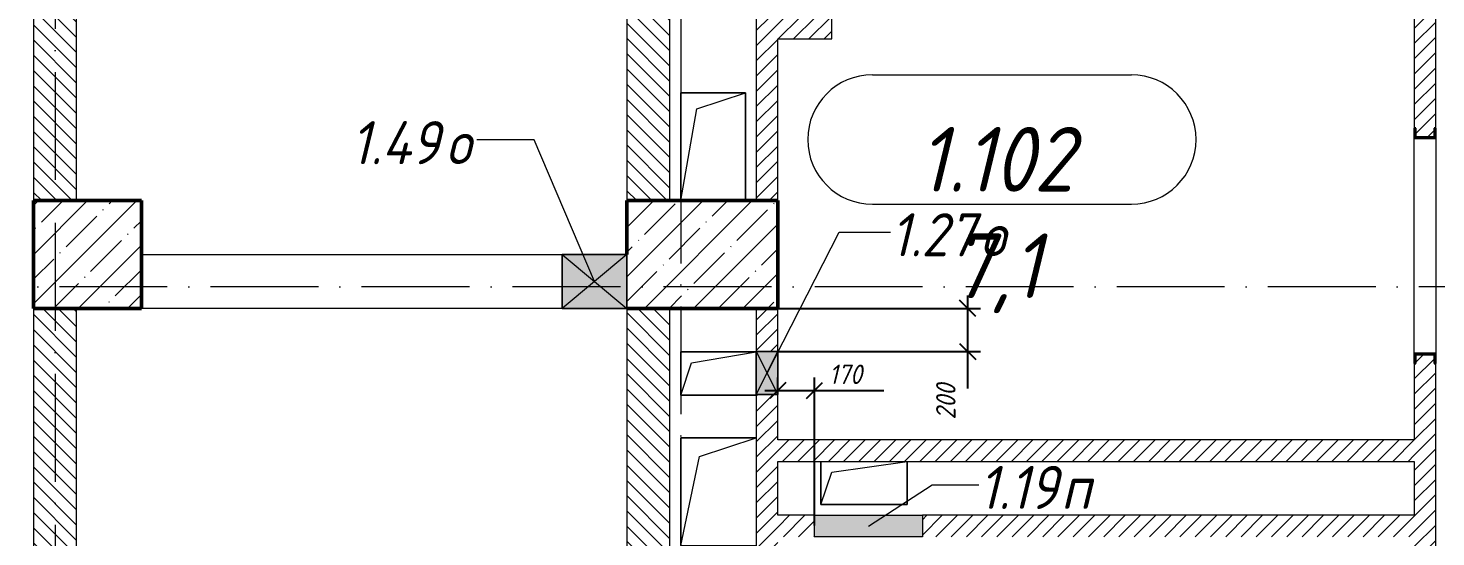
# Model space of a CAD drawing. Header units: millimetres. Extents: x -12989 to 629078, y -109036 to 555275.
# Drawn here: x 587739 to 594263, y 334713 to 337073 of the extents above; entities that cross this region are included whole.
import ezdxf

# ---------------------------------------------------------------- set-up
doc = ezdxf.new("R2010")
doc.units = ezdxf.units.MM
doc.linetypes.add('50_200_ШТРИХ_1Т_ш5_п1_п1_', pattern=[700, 500, -100, 0, -100])
for name, color, linetype, lineweight in [('A-____-____-DIMS', 7, 'Continuous', 9), ('A-DETL-GENF-OTLN', 7, 'Continuous', 9), ('A-FLOR-____-OTLN', 7, 'Continuous', 9), ('A-GENM-____-MCUT', 7, 'Continuous', 25), ('A-GENM-____-OTLN', 7, 'Continuous', 9), ('A-GENM-____-OTLN-1', 7, 'Continuous', 25), ('A-GLAZ-____-IDEN', 7, 'Continuous', 9), ('A-GLAZ-____-OTLN', 7, 'Continuous', 9), ('A-WALL-____-MCUT', 7, 'Continuous', 13), ('A-WALL-____-PATT-1', 7, 'Continuous', 9), ('A-WALL-FNSH-MCUT-1', 7, 'Continuous', 9), ('I-WALL-____-OTLN', 7, 'Continuous', 9), ('S-COLS-____-MCUT', 7, 'Continuous', 50), ('S-COLS-____-OTLN', 7, 'Continuous', 9), ('S-GRID-____-OTLN-1', 7, '50_200_ШТРИХ_1Т_ш5_п1_п1_', 9)]:
    doc.layers.add(name, color=color, linetype=linetype, lineweight=lineweight)
doc.layers.add('A-AREA-IDEN-1', color=7, linetype='Continuous', lineweight=9, true_color=0xaaaaaa)
doc.styles.add('ISOCPEUR_I', font='isocpeui.ttf', dxfattribs={"width": 0.9, "height": 2.5})
doc.styles.add('ISOCPEUR_I_11', font='isocpeui.ttf', dxfattribs={"width": 0.9, "height": 200})
doc.styles.add('ISOCPEUR_I_7', font='isocpeui.ttf', dxfattribs={"width": 0.9, "height": 90})
doc.dimstyles.new('ISO-1_8_0_9К_СРЕДНИЙ_Кладочные_1', dxfattribs={"dimscale": 304.8, "dimtxt": 89.638306, "dimasz": 0.246063, "dimexe": 0.19685, "dimexo": 0, "dimgap": 0, "dimtad": 1, "dimdec": 3, "dimrnd": 0.001, "dimdsep": 46, "dimtxsty": 'ISOCPEUR_I_7', "dimblk1": 'OBLIQUE', "dimblk2": 'OBLIQUE', "dimsah": 1, "dimcen": 0.09, "dimdle": 0.19685, "dimazin": 0, "dimtfac": 1, "dimtdec": 4, "dimtix": 1, "dimtmove": 0, "dimatfit": 3, "dimfxl": 1, "dimtvp": 1, "dimtolj": 1, "dimtzin": 0, "dimarcsym": 2})
pattern_1 = [(45, (513013.31, 265891.49), (-35.35534, 35.35534), [])]
pattern_2 = [(135, (513013.31, 265891.49), (-35.35534, -35.35534), [])]

# ---------------------------------------------------------------- blocks, each defined once
blk = doc.blocks.new('BSC_Колонна _Прямоугольная - 500х500-V116-АР1_План отверстий 1 этажа в осях 1-64_Ю-ЯЯ')
at = {"layer": 'S-COLS-____-OTLN'}
h = blk.add_hatch(dxfattribs=at)
h.set_pattern_fill('FP_127', color=256, style=0, pattern_type=2)
h.set_pattern_definition([(45, (-75000, -70131.04), (-114.04925, 114.04925), []), (45, (-74885.95, -70131.04), (-114.04925, 114.04925), [201.613, -40.323, 3.353, -36.97])])
h.paths.add_polyline_path([(-250, -250), (250, -250), (250, 250), (-250, 250), (-250, 8.7)], flags=0)
at = {"layer": 'S-COLS-____-MCUT'}
for p, q in [((250, 250), (-250, 250)), ((-250, 250), (-250, -250)), ((250, -250), (250, 250)), ((-250, -250), (250, -250))]:
    blk.add_line(p, q, dxfattribs=at)
blk = doc.blocks.new('BSC_Колонна _Прямоугольная - 500х700-V154-АР1_План отверстий 1 этажа в осях 1-64_Ю-ЯЯ')
at = {"layer": 'S-COLS-____-OTLN'}
h = blk.add_hatch(dxfattribs=at)
h.set_pattern_fill('FP_166', color=256, style=0, pattern_type=2)
h.set_pattern_definition([(315, (-70131.04, 77850), (114.04925, 114.04925), []), (315, (-70131.04, 77735.95), (114.04925, 114.04925), [201.613, -40.323, 3.353, -36.97])])
h.paths.add_polyline_path([(-250, -350), (250, -350), (250, 350), (-250, 350), (-250, 95.4)], flags=0)
at = {"layer": 'S-COLS-____-MCUT'}
for p, q in [((-250, 350), (-250, -350)), ((250, 350), (0, 350)), ((250, -350), (250, 350)), ((-250, -350), (250, -350))]:
    blk.add_line(p, q, dxfattribs=at)
blk = doc.blocks.new('154_Стойка_СКБ_Швеллер - СМ-2230_100-28218823-АР1_План отверстий 1 этажа в осях 1-64_Ю-ЯЯ')
at = {"layer": 'A-GENM-____-MCUT'}
for p, q in [((171, 50), (125, 50)), ((125, 50), (125, -50)), ((129.5, 42.4), (171, 42.4)), ((129.5, -42.4), (129.5, 42.4)), ((171, 42.4), (171, 50)), ((125, -50), (171, -50)), ((171, -42.4), (129.5, -42.4)), ((171, -50), (171, -42.4))]:
    blk.add_line(p, q, dxfattribs=at)
blk = doc.blocks.new('AR_Отверстие Ниша - Лючок-32403071-АР1_План отверстий 1 этажа в осях 1-64_Ю-ЯЯ')
at = {"layer": 'A-GLAZ-____-OTLN'}
blk.add_hatch(color=256, dxfattribs=at).paths.add_polyline_path([(250, 50), (-250, 50), (-250, -50), (250, -50)], flags=0)
for p, q in [((-250, 50), (250, 50)), ((-250, -50), (-250, 50)), ((250, 50), (250, -50)), ((250, -50), (-250, -50))]:
    blk.add_line(p, q, dxfattribs=at)
blk = doc.blocks.new('AR_Отверстие прямоугольное _в плите_ - AR_Отверстие прямоугольное _в плите_-30459223-АР1_План отверстий 1 этажа в осях 1-64_Ю-ЯЯ')
at = {"layer": 'A-GENM-____-OTLN'}
for p, q in [((-200, 100), (-200, -100)), ((-150, 50), (200, 100)), ((200, -100), (200, 100)), ((-200, -100), (-150, 50)), ((-200, -100), (200, -100))]:
    blk.add_line(p, q, dxfattribs=at)
blk = doc.blocks.new('AR_Отверстие прямоугольное _в плите_ - AR_Отверстие прямоугольное _в плите_-V235-АР1_План отверстий 1 этажа в осях 1-64_Ю-ЯЯ')
at = {"layer": 'A-GENM-____-OTLN'}
for p, q in [((175, 250), (-175, 250)), ((-175, 250), (-175, -250)), ((-87.5, 162.5), (175, 250)), ((-175, -250), (-87.5, 162.5)), ((-175, -250), (175, -250))]:
    blk.add_line(p, q, dxfattribs=at)
blk = doc.blocks.new('AR_Отверстие прямоугольное _в плите_ - AR_Отверстие прямоугольное _в плите_-V238-АР1_План отверстий 1 этажа в осях 1-64_Ю-ЯЯ')
at = {"layer": 'A-GENM-____-OTLN'}
for p, q in [((150, 250), (-150, 250)), ((-150, 250), (-150, -250)), ((-75, 175), (150, 250)), ((150, -250), (150, 250)), ((-150, -250), (-75, 175))]:
    blk.add_line(p, q, dxfattribs=at)
blk = doc.blocks.new('AR_Отверстие прямоугольное _в плите_ - AR_Отверстие прямоугольное _в плите_-30552592-АР1_План отверстий 1 этажа в осях 1-64_Ю-ЯЯ')
at = {"layer": 'A-GENM-____-OTLN'}
for p, q in [((175, 100), (-175, 100)), ((-175, 100), (-175, -100)), ((-125, 50), (175, 100)), ((-175, -100), (-125, 50)), ((-175, -100), (175, -100))]:
    blk.add_line(p, q, dxfattribs=at)
blk = doc.blocks.new('AR_Отверстие прямоугольное _в стене__БезПР - AR_Отверстие прямоугольное _в стене__БезПР-36392880-АР1_План отверстий 1 этажа в осях 1-64_Ю-ЯЯ')
at = {"layer": 'A-GLAZ-____-OTLN'}
blk.add_hatch(color=256, dxfattribs=at).paths.add_polyline_path([(150, -125), (150, 125), (-150, 125), (-150, -125)], flags=0)
at = {"layer": 'A-DETL-GENF-OTLN'}
for p, q in [((-150, -125), (-150, 125)), ((-150, 125), (150, 125)), ((150, 125), (-150, -125)), ((-150, 125), (150, -125)), ((150, 125), (-150, 125)), ((-150, 125), (-150, -125)), ((150, 125), (150, -125)), ((150, -125), (150, 125)), ((150, -125), (-150, -125)), ((-150, -125), (150, -125))]:
    blk.add_line(p, q, dxfattribs=at)
blk = doc.blocks.new('AR_Отверстие прямоугольное _в стене__БезПР - AR_Отверстие прямоугольное _в стене__БезПР-36428327-АР1_План отверстий 1 этажа в осях 1-64_Ю-ЯЯ')
at = {"layer": 'A-GLAZ-____-OTLN'}
blk.add_hatch(color=256, dxfattribs=at).paths.add_polyline_path([(-100, -50), (100, -50), (100, 50), (-100, 50)], flags=0)
at = {"layer": 'A-DETL-GENF-OTLN'}
for p, q in [((-100, -50), (-100, 50)), ((-100, 50), (100, 50)), ((100, 50), (-100, -50)), ((-100, 50), (100, -50)), ((100, 50), (-100, 50)), ((-100, 50), (-100, -50)), ((100, 50), (100, -50)), ((100, -50), (100, 50)), ((100, -50), (-100, -50)), ((-100, -50), (100, -50))]:
    blk.add_line(p, q, dxfattribs=at)
at = {"layer": 'A-GLAZ-____-OTLN'}
blk.add_line((100, 50), (-100, 50), dxfattribs=at)
blk = doc.blocks.new('_Oblique')
at = {"color": 0, "linetype": 'ByBlock', "lineweight": -2}
blk.add_line((-0.5, -0.5), (0.5, 0.5), dxfattribs=at)
blk = doc.blocks.new('*D5585')
at = {"layer": 'A-____-____-DIMS', "color": 0, "lineweight": -2, "transparency": 16777216}
for p, q in [((591213.3, 335382.6), (591213.3, 335451.7)), ((591383.3, 334764.6), (591383.3, 335451.7)), ((591153.3, 335391.7), (591383.3, 335391.7)), ((591383.3, 335391.7), (591705.1, 335391.7))]:
    blk.add_line(p, q, dxfattribs=at)
at = {"layer": 'Defpoints', "color": 0, "transparency": 16777216}
for p in [(591213.3, 335382.6), (591383.3, 335391.7), (591383.3, 334764.6)]:
    blk.add_point(p, dxfattribs=at)
at = {"layer": 'A-____-____-DIMS', "color": 0, "lineweight": -2, "transparency": 16777216, "xscale": 75, "yscale": 75, "zscale": 75, "rotation": 180}
blk.add_blockref('_Oblique', (591213.3, 335391.7), dxfattribs=at)
at = {"layer": 'A-____-____-DIMS', "color": 0, "lineweight": -2, "transparency": 16777216, "xscale": 75, "yscale": 75, "zscale": 75}
blk.add_blockref('_Oblique', (591383.3, 335391.7), dxfattribs=at)
at = {"layer": 'A-____-____-DIMS', "color": 0, "transparency": 16777216, "insert": (591450.8, 335511.7), "char_height": 90, "width": 368.207, "attachment_point": 1, "line_spacing_factor": 1.149209, "style": 'ISOCPEUR_I_7'}
blk.add_mtext('\\A1;170', dxfattribs=at)
blk = doc.blocks.new('*D5683')
at = {"layer": 'A-____-____-DIMS', "color": 0, "lineweight": -2, "transparency": 16777216}
for p, q in [((592093, 335832.5), (592093, 335572.5)), ((591213.3, 335772.5), (592153, 335772.5)), ((591213.3, 335572.5), (592153, 335572.5)), ((592093, 335572.5), (592093, 335401.2))]:
    blk.add_line(p, q, dxfattribs=at)
at = {"layer": 'Defpoints', "color": 0, "transparency": 16777216}
for p in [(591213.3, 335772.5), (591213.3, 335572.5), (592093, 335572.5)]:
    blk.add_point(p, dxfattribs=at)
at = {"layer": 'A-____-____-DIMS', "color": 0, "lineweight": -2, "transparency": 16777216, "xscale": 75, "yscale": 75, "zscale": 75}
for p, rotation in [((592093, 335772.5), 90), ((592093, 335572.5), 270)]:
    blk.add_blockref('_Oblique', p, dxfattribs=dict(at, rotation=rotation))
at = {"layer": 'A-____-____-DIMS', "color": 0, "transparency": 16777216, "insert": (591947, 335256.4), "char_height": 90, "width": 409.578, "attachment_point": 1, "rotation": 90, "line_spacing_factor": 1.149209, "style": 'ISOCPEUR_I_7'}
blk.add_mtext('\\A1;200', dxfattribs=at)
blk = doc.blocks.new('AAR_СКБ_Марка_помещения_1_5 ммп - Номер _ Площадь-27962135-АИ_План этажа_Стены_1')
at = {"layer": 'A-AREA-IDEN-1'}
for p, q in [((-2.987, 3), (3.013, 3)), ((-2.987, 0), (3.013, 0))]:
    blk.add_line(p, q, dxfattribs=at)
for centre, start, end in [((-2.987, 1.5), 90, 270), ((3.013, 1.5), 270, 90)]:
    blk.add_arc(centre, 1.5, start, end, dxfattribs=at)

msp = doc.modelspace()

# ---------------------------------------------------------------- hatches: boundary and pattern name
at = {"layer": 'A-WALL-____-PATT-1'}
h = msp.add_hatch(dxfattribs=at)
h.set_pattern_fill('FP_5', color=256, style=0, pattern_type=2)
h.set_pattern_definition(pattern_1)
h.paths.add_polyline_path([(594163.3109, 332972.5335), (594263.3109, 332972.5335), (594263.3109, 333126.5335), (594255.7109, 333126.5335), (594255.7109, 333168.0335), (594170.9109, 333168.0335), (594170.9109, 333126.5335), (594163.3109, 333126.5335)], flags=0)
h.paths.add_polyline_path([(594255.7109, 334077.0335), (594256.1234, 334118.5335), (594263.3109, 334118.5335), (594263.3109, 334222.5335), (594163.3109, 334222.5335), (594163.3109, 334118.5335), (594170.9109, 334118.5335), (594170.9109, 334077.0335)], flags=0)
h.paths.add_polyline_path([(594255.7109, 334422.5335), (594263.3109, 334422.5335), (594263.3109, 335516.5335), (594255.7109, 335516.5335), (594255.7109, 335558.0335), (594170.9109, 335558.0335), (594170.9109, 335516.5335), (594163.3109, 335516.5335), (594163.3109, 334422.5335), (594216.0136, 334422.5335)], flags=0)
h.paths.add_polyline_path([(594170.9109, 336567.0335), (594255.7109, 336567.0335), (594255.7109, 336608.5335), (594263.3109, 336608.5335), (594263.3109, 338367.5335), (594163.3109, 338367.5335), (594163.3109, 336608.5335), (594170.9109, 336608.5335)], flags=0)
h.paths.add_polyline_path([(594181.4384, 338617.5335), (594263.3109, 338617.5335), (594263.3109, 339547.5335), (594163.3109, 339547.5335), (594163.3109, 338617.5335)], flags=0)
h.paths.add_polyline_path([(594263.3109, 339797.5335), (594263.3109, 341626.5335), (594255.7109, 341626.5335), (594255.7109, 341668.0335), (594170.9109, 341668.0335), (594170.9109, 341626.5335), (594163.3109, 341626.5335), (594163.3109, 339797.5335), (594191.1955, 339797.5335)], flags=0)
h.paths.add_polyline_path([(594170.9109, 342677.0335), (594255.7109, 342677.0335), (594255.7109, 342718.5335), (594263.3109, 342718.5335), (594263.3109, 343572.5335), (594163.3109, 343572.5335), (594163.3109, 342718.5335), (594170.9109, 342718.5335)], flags=0)
h = msp.add_hatch(dxfattribs=at)
h.set_pattern_fill('FP_6', color=256, style=0, pattern_type=2)
h.set_pattern_definition(pattern_2)
h.paths.add_polyline_path([(587963.3109, 336272.5335), (587963.3109, 341222.5335), (587763.3109, 341222.5335), (587763.3109, 336272.5335)], flags=0)
h = msp.add_hatch(dxfattribs=at)
h.set_pattern_fill('FP_6', color=256, style=0, pattern_type=2)
h.set_pattern_definition(pattern_2)
h.paths.add_polyline_path([(590513.3109, 336272.5335), (590713.3109, 336272.5335), (590713.3109, 338947.5335), (590513.3109, 338947.5335)], flags=0)
h.paths.add_polyline_path([(590713.3109, 340197.5335), (590713.3109, 341222.5335), (590513.3109, 341222.5335), (590513.3109, 340197.5335)], flags=0)
h = msp.add_hatch(dxfattribs=at)
h.set_pattern_fill('FP_5', color=256, style=0, pattern_type=2)
h.set_pattern_definition(pattern_1)
h.paths.add_polyline_path([(591213.3109, 337022.5335), (591463.3109, 337022.5335), (591463.3109, 337122.5335), (591113.3109, 337122.5335), (591113.3109, 337022.5335)], flags=0)
h = msp.add_hatch(dxfattribs=at)
h.set_pattern_fill('FP_5', color=256, style=0, pattern_type=2)
h.set_pattern_definition(pattern_1)
h.paths.add_polyline_path([(591213.3109, 336272.5335), (591213.3109, 337022.5335), (591113.3109, 337022.5335), (591113.3109, 336272.5335)], flags=0)
h = msp.add_hatch(dxfattribs=at)
h.set_pattern_fill('FP_6', color=256, style=0, pattern_type=2)
h.set_pattern_definition(pattern_2)
h.paths.add_polyline_path([(587963.3109, 333572.5335), (587963.3109, 335772.5335), (587763.3109, 335772.5335), (587763.3109, 333572.5335)], flags=0)
h = msp.add_hatch(dxfattribs=at)
h.set_pattern_fill('FP_6', color=256, style=0, pattern_type=2)
h.set_pattern_definition(pattern_2)
h.paths.add_polyline_path([(590513.3109, 332972.5335), (590713.3109, 332972.5335), (590713.3109, 335772.5335), (590513.3109, 335772.5335)], flags=0)
h = msp.add_hatch(dxfattribs=at)
h.set_pattern_fill('FP_5', color=256, style=0, pattern_type=2)
h.set_pattern_definition(pattern_1)
h.paths.add_polyline_path([(591213.3109, 332972.5335), (591213.3109, 335372.5335), (591113.3109, 335372.5335), (591113.3109, 332972.5335)], flags=0)
h.paths.add_polyline_path([(591134.1442, 335572.5335), (591213.3109, 335572.5335), (591213.3109, 335772.5335), (591113.3109, 335772.5335), (591113.3109, 335572.5335), (591132.1788, 335572.5335)], flags=0)
h = msp.add_hatch(dxfattribs=at)
h.set_pattern_fill('FP_5', color=256, style=0, pattern_type=2)
h.set_pattern_definition(pattern_1)
h.paths.add_polyline_path([(594163.3109, 335062.5335), (594163.3109, 335162.5335), (591213.3109, 335162.5335), (591213.3109, 335062.5335), (592535.4322, 335062.5335)], flags=0)
h = msp.add_hatch(dxfattribs=at)
h.set_pattern_fill('FP_5', color=256, style=0, pattern_type=2)
h.set_pattern_definition(pattern_1)
h.paths.add_polyline_path([(594163.3109, 334712.5335), (594163.3109, 334812.5335), (591883.3109, 334812.5335), (591883.3109, 334712.5335), (592535.4322, 334712.5335)], flags=0)
h.paths.add_polyline_path([(591383.3109, 334712.5335), (591383.3109, 334812.5335), (591213.3109, 334812.5335), (591213.3109, 334712.5335)], flags=0)

# ---------------------------------------------------------------- linework, layer by layer
at = {"layer": 'A-FLOR-____-OTLN'}
for p, q in [((590763.3109, 336772.5335), (591063.3109, 336772.5335)), ((590763.3109, 336272.5335), (590763.3109, 336772.5335)), ((591063.3109, 336772.5335), (591063.3109, 336272.5335)), ((590763.3109, 335570.1677), (591113.3109, 335570.1677)), ((590763.3109, 335370.1677), (590763.3109, 335570.1677)), ((591113.3109, 335370.1677), (590763.3109, 335370.1677)), ((590763.3109, 335172.5335), (591113.3109, 335172.5335)), ((590763.3109, 334672.5335), (590763.3109, 335172.5335)), ((591413.3109, 334862.5335), (591413.3109, 335062.5335)), ((591813.3109, 335062.5335), (591813.3109, 334862.5335)), ((591813.3109, 334862.5335), (591413.3109, 334862.5335))]:
    msp.add_line(p, q, dxfattribs=at)
at = {"layer": 'A-GLAZ-____-IDEN'}
for p, q in [((590084.2484, 336553.6331), (589817.7728, 336553.6331)), ((590363.3109, 335897.5335), (590084.2484, 336553.6331)), ((591163.3109, 335472.5335), (591497.0459, 336126.3831)), ((591497.0459, 336126.3831), (591735.3693, 336126.3831)), ((591633.3109, 334762.5335), (591928.3719, 334954.3798)), ((591928.3719, 334954.3798), (592144.8048, 334954.3798))]:
    msp.add_line(p, q, dxfattribs=at)
at = {"layer": 'A-WALL-____-MCUT'}
for p, q in [((587763.3109, 341222.5335), (587763.3109, 336272.5335)), ((587963.3109, 336272.5335), (587963.3109, 341222.5335)), ((590513.3109, 338947.5335), (590513.3109, 336272.5335)), ((590713.3109, 336272.5335), (590713.3109, 338947.5335)), ((587763.3109, 335772.5335), (587763.3109, 333572.5335)), ((587963.3109, 333572.5335), (587963.3109, 335772.5335)), ((590513.3109, 335772.5335), (590513.3109, 332972.5335)), ((590713.3109, 332972.5335), (590713.3109, 335772.5335))]:
    msp.add_line(p, q, dxfattribs=at)
at = {"layer": 'A-WALL-FNSH-MCUT-1'}
for p, q in [((594263.3109, 336608.5335), (594263.3109, 338367.5335)), ((591463.3109, 337022.5335), (591463.3109, 337622.5335)), ((594163.3109, 337622.5335), (594163.3109, 336608.5335)), ((591113.3109, 337122.5335), (591113.3109, 336272.5335)), ((591213.3109, 336272.5335), (591213.3109, 337022.5335)), ((591213.3109, 337022.5335), (591463.3109, 337022.5335)), ((591113.3109, 335772.5335), (591113.3109, 335572.5335)), ((591213.3109, 335572.5335), (591213.3109, 335772.5335)), ((594163.3109, 335516.5335), (594163.3109, 335162.5335)), ((594263.3109, 334422.5335), (594263.3109, 335516.5335)), ((591113.3109, 335372.5335), (591113.3109, 332972.5335)), ((591213.3109, 335162.5335), (591213.3109, 335372.5335)), ((594163.3109, 335162.5335), (591213.3109, 335162.5335)), ((591213.3109, 335062.5335), (594163.3109, 335062.5335)), ((591213.3109, 334812.5335), (591213.3109, 335062.5335)), ((594163.3109, 335062.5335), (594163.3109, 334812.5335)), ((591383.3109, 334812.5335), (591213.3109, 334812.5335)), ((594163.3109, 334812.5335), (591883.3109, 334812.5335))]:
    msp.add_line(p, q, dxfattribs=at)
at = {"layer": 'I-WALL-____-OTLN'}
for p, q in [((594163.3109, 335562.5335), (594163.3109, 336562.5335)), ((594263.3109, 336562.5335), (594263.3109, 335562.5335)), ((588263.3109, 336022.5335), (590213.3109, 336022.5335)), ((590213.3109, 335772.5335), (588263.3109, 335772.5335))]:
    msp.add_line(p, q, dxfattribs=at)
at = {"layer": 'S-GRID-____-OTLN-1'}
for p, q in [((590763.3109, 356784.3429), (590763.3109, 305473.1205)), ((587863.3109, 356471.469), (587863.3109, 305722.4701)), ((617087.7175, 335872.5335), (562255.3286, 335872.5335))]:
    msp.add_line(p, q, dxfattribs=at)

# ---------------------------------------------------------------- block references
at = {"layer": 'A-AREA-IDEN-1', "xscale": 199.9999999999999, "yscale": 199.9999999999999, "zscale": 199.9999999999999}
msp.add_blockref('AAR_СКБ_Марка_помещения_1_5 ммп - Номер _ Площадь-27962135-АИ_План этажа_Стены_1', (592249.3363, 336255.8143), dxfattribs=at)
at = {"layer": 'A-GENM-____-OTLN'}
for name, p in [('AR_Отверстие прямоугольное _в плите_ - AR_Отверстие прямоугольное _в плите_-V238-АР1_План отверстий 1 этажа в осях 1-64_Ю-ЯЯ', (590913.3109, 336522.5335)), ('AR_Отверстие прямоугольное _в плите_ - AR_Отверстие прямоугольное _в плите_-30552592-АР1_План отверстий 1 этажа в осях 1-64_Ю-ЯЯ', (590938.3109, 335470.1677)), ('AR_Отверстие прямоугольное _в плите_ - AR_Отверстие прямоугольное _в плите_-V235-АР1_План отверстий 1 этажа в осях 1-64_Ю-ЯЯ', (590938.3109, 334922.5335)), ('AR_Отверстие прямоугольное _в плите_ - AR_Отверстие прямоугольное _в плите_-30459223-АР1_План отверстий 1 этажа в осях 1-64_Ю-ЯЯ', (591613.3109, 334962.5335))]:
    msp.add_blockref(name, p, dxfattribs=at)
at = {"layer": 'A-GENM-____-OTLN-1'}
for p, rotation in [((594213.3109, 336437.5335), 89.99999999999991), ((594213.3109, 335687.5335), 269.9999999999999)]:
    msp.add_blockref('154_Стойка_СКБ_Швеллер - СМ-2230_100-28218823-АР1_План отверстий 1 этажа в осях 1-64_Ю-ЯЯ', p, dxfattribs=dict(at, rotation=rotation))
at = {"layer": 'A-GLAZ-____-OTLN'}
msp.add_blockref('AR_Отверстие прямоугольное _в стене__БезПР - AR_Отверстие прямоугольное _в стене__БезПР-36392880-АР1_План отверстий 1 этажа в осях 1-64_Ю-ЯЯ', (590363.3109, 335897.5335), dxfattribs=at)
for name, p, rotation in [('AR_Отверстие прямоугольное _в стене__БезПР - AR_Отверстие прямоугольное _в стене__БезПР-36428327-АР1_План отверстий 1 этажа в осях 1-64_Ю-ЯЯ', (591163.3109, 335472.5335), 89.9999999999999), ('AR_Отверстие Ниша - Лючок-32403071-АР1_План отверстий 1 этажа в осях 1-64_Ю-ЯЯ', (591633.3109, 334762.5335), 180)]:
    msp.add_blockref(name, p, dxfattribs=dict(at, rotation=rotation))
at = {"layer": 'S-COLS-____-OTLN'}
msp.add_blockref('BSC_Колонна _Прямоугольная - 500х500-V116-АР1_План отверстий 1 этажа в осях 1-64_Ю-ЯЯ', (588013.3109, 336022.5335), dxfattribs=at)
at = {"layer": 'S-COLS-____-OTLN', "rotation": 89.9999999999999}
msp.add_blockref('BSC_Колонна _Прямоугольная - 500х700-V154-АР1_План отверстий 1 этажа в осях 1-64_Ю-ЯЯ', (590863.3109, 336022.5335), dxfattribs=at)

# ---------------------------------------------------------------- texts
at = {"layer": 'A-AREA-IDEN-1', "char_height": 300, "attachment_point": 8, "line_spacing_factor": 1.139951, "style": 'ISOCPEUR_I'}
for s, insert, width in [('\\pxqc,t8.46667,16.93333,25.4,33.86667,42.33333,50.8,59.26667,67.73333,76.2,84.66667,93.13333,101.6,110.06667,118.53333,127,135.46667,143.93333,152.4,160.86667,169.33333,177.8,186.26667,194.73333,203.2,211.66667,220.13333,228.6,237.06667,245.53333,254,262.46667,270.93333;{1.102}', (592223.9072, 336314.1441), 846), ('\\pxqc,t8.46667,16.93333,25.4,33.86667,42.33333,50.8,59.26667,67.73333,76.2,84.66667,93.13333,101.6,110.06667,118.53333,127,135.46667,143.93333,152.4,160.86667,169.33333,177.8,186.26667,194.73333,203.2,211.66667,220.13333,228.6,237.06667,245.53333,254,262.46667,270.93333;{7,1}', (592223.9072, 335750.1962), 490)]:
    msp.add_mtext(s, dxfattribs=dict(at, insert=insert, width=width))
at = {"layer": 'A-GLAZ-____-IDEN', "char_height": 200, "attachment_point": 1, "style": 'ISOCPEUR_I_11'}
for s, insert, width in [('1.49', (589234.0161, 336641.2477), 533.923875), ('\\fISOCPEUR|b0|i1|c204|p34|;\\W.9;о', (589674.5474, 336641.2477), 158.734125), ('1.27', (591735.3693, 336213.9977), 505.063125), ('\\fISOCPEUR|b0|i1|c204|p34|;\\W.9;о', (592152.0881, 336213.9977), 158.734125), ('1.19', (592144.8048, 335041.9943), 461.772), ('\\fISOCPEUR|b0|i1|c204|p34|;\\W.9;п', (592525.8048, 335041.9943), 158.734125)]:
    msp.add_mtext(s, dxfattribs=dict(at, insert=insert, width=width))

# ---------------------------------------------------------------- dimensions: what is measured, and where the dimension line sits
at = {"layer": 'A-____-____-DIMS'}
dim = msp.add_linear_dim(base=(592092.995, 335572.5335), p1=(591213.3109, 335772.5335), p2=(591213.3109, 335572.5335), angle=90, dimstyle='ISO-1_8_0_9К_СРЕДНИЙ_Кладочные_1', override={"dimpost": '<>', "dimfxl": 200}, dxfattribs=at)
dim.commit()
dim.dimension.update_dxf_attribs({"geometry": '*D5683', "text_midpoint": (592006.9632, 335401.229), "dimtype": 160, "text_rotation": 90})
dim = msp.add_linear_dim(base=(591383.3109, 335391.6902), p1=(591213.3109, 335382.5942), p2=(591383.3109, 334764.5602), dimstyle='ISO-1_8_0_9К_СРЕДНИЙ_Кладочные_1', override={"dimpost": '<>', "dimfxl": 640.98824}, dxfattribs=at)
dim.commit()
dim.dimension.update_dxf_attribs({"geometry": '*D5585', "text_midpoint": (591634.9528, 335391.6902), "dimtype": 160})

doc.saveas('drawing.dxf')
